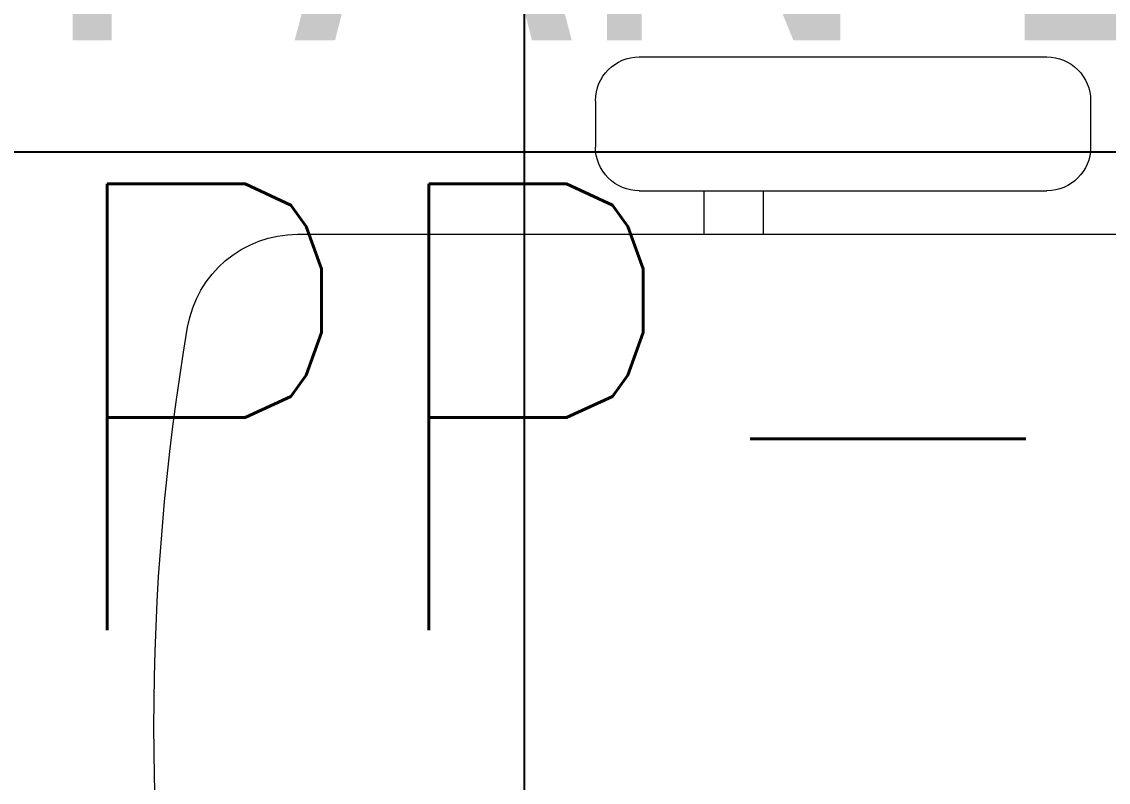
# Model space of a CAD drawing. Extents: x -178977 to 231842, y -29287 to 19916.
# Drawn here: x 23150.7 to 23637.5, y -11912.5 to -11571.7 of the extents above; entities that cross this region are included whole.
import ezdxf
from ezdxf import colors
from ezdxf.entities.mleader import LeaderData, LeaderLine
from ezdxf.math import Vec2, Vec3

# ---------------------------------------------------------------- set-up
doc = ezdxf.new("R2010")
doc.units = 0
doc.header["$LTSCALE"] = 0.25
doc.linetypes.add('DASHDOT', pattern=[25.4, 12.7, -6.35, 0, -6.35])
doc.layers.add('01-First Floor-FUR$0$FALSE CEILING', color=251, linetype='Continuous')
for name, color, linetype, lineweight in [('01-First Floor-FUR$0$LOADING', 253, 'Continuous', 5), ('E-LITE-CIRC', 6, 'Continuous', 25), ('E-LITE-CLNG-CNDT', 6, 'DASHDOT', 35), ('E-POWR-TEXT', 6, 'Continuous', 25)]:
    doc.layers.add(name, color=color, linetype=linetype, lineweight=lineweight)
doc.styles.add('DC_Elc_Romans', font='elc_romans.shx', dxfattribs={"width": 0.7})
doc.styles.add('DC_SIMPLEX', font='SIMPLEX.shx', dxfattribs={"width": 0.7})

# ---------------------------------------------------------------- blocks, each defined once
blk = doc.blocks.new('01-First Floor-FUR$0$GF21018-P')
at = {"color": 0}
for p, q in [((-0.2207, 0.47563), (-0.2207, 0.0675)), ((-0.2806, 0.34221), (-0.25983, 0.34221)), ((-0.30021, 0.32259), (-0.30021, 0.14)), ((-0.24021, 0.32259), (-0.24021, 0.14)), ((-0.24021, 0.29372), (-0.2207, 0.29372)), ((-0.24021, 0.26708), (-0.2207, 0.26708)), ((-0.2806, 0.12039), (-0.25983, 0.12039))]:
    blk.add_line(p, q, dxfattribs=at)
for centre, radius, start, end in [((-0.0001, -0.52948), 1.06948, 80.36712, 99.63288), ((-0.1707, 0.47563), 0.05, 99.6329, 180), ((-0.2806, 0.32259), 0.01962, 90, 180), ((-0.25983, 0.32259), 0.01962, 360, 90), ((-0.2806, 0.14), 0.01962, 180, 270), ((-0.25983, 0.14), 0.01962, 270, 360)]:
    blk.add_arc(centre, radius, start, end, dxfattribs=at)
blk = doc.blocks.new('01-First Floor-FUR')
at = {"layer": '01-First Floor-FUR$0$FALSE CEILING', "linetype": 'Continuous'}
for p, q in [((23376, -12830), (23376, -8830)), ((20376, -11630), (23876, -11630))]:
    blk.add_line(p, q, dxfattribs=at)
at = {"layer": '01-First Floor-FUR$0$LOADING', "extrusion": (7.77426e-06, 2.24021e-05, 1), "xscale": -1000, "yscale": 1000, "zscale": 1000, "rotation": 90.00141075505213}
blk.add_blockref('01-First Floor-FUR$0$GF21018-P', (23749.95, -11887.63, -0.2), dxfattribs=at)
blk = doc.blocks.new('ARR0W')
at = {"color": 45}
blk.add_ellipse((0, 0), major_axis=(0.4, 0), ratio=0.4, dxfattribs=at)
at = {"color": 45, "ltscale": 0.5}
blk.add_solid([(-1.4, 0.1667), (-0.4, 0), (-1.4, -0.1667)], dxfattribs=at)

msp = doc.modelspace()

# ---------------------------------------------------------------- block references
at = {"layer": 'E-LITE-CLNG-CNDT'}
msp.add_blockref('01-First Floor-FUR', (0, 0), dxfattribs=at)

# ---------------------------------------------------------------- leaders
at = {"layer": 'E-LITE-CIRC'}
ml = msp.add_multileader_mtext('Standard', dxfattribs=at)
ml.set_content('{\\Fdc_el_romans|c0;\\W0.8;TO\\Fromans|c0; \\Fsimplex|c0;PP-F1/M12}', color=256, style='DC_SIMPLEX')
ml.set_leader_properties()
ml.set_arrow_properties(name='ARR0W')
ml.build(insert=Vec2(0, 0))
ml.multileader.update_dxf_attribs({"dogleg_length": 200, "arrow_head_size": 140, "scale": 100})
ctx = ml.context
ctx.base_point, ctx.scale, ctx.char_height, ctx.arrow_head_size, ctx.landing_gap_size, ctx.plane_origin, ctx.plane_x_axis, ctx.plane_y_axis = Vec3(22517.26, -11777.65), 100, 200, 140, 140, Vec3(32822.24, -953.49), Vec3(1, -0.000001, 0), Vec3(0.000001, 1, 0)
ctx.text_align_type = 2
notes = []
notes.append((ctx, [(1, (1, 1, 0), (24727, -11777.65), (-1, 0.000001, 0), 108.79, [(0, [(25352.58, -10347.05)], 0, [])])]))
ctx.mtext.insert, ctx.mtext.text_direction, ctx.mtext.rotation, ctx.mtext.alignment, ctx.mtext.flow_direction = Vec3(24478.21, -11644.32), Vec3(1, -0.000001, 0), 6.283185, 3, 5
at = {"layer": 'E-POWR-TEXT'}
ml = msp.add_multileader_mtext('Standard', dxfattribs=at)
ml.set_content('FOR EXHAUST FAN EF-1', color=256, style='DC_Elc_Romans')
ml.set_leader_properties(color=45)
ml.build(insert=Vec2(0, 0))
ml.multileader.update_dxf_attribs({"dogleg_length": 2, "arrow_head_size": 200, "scale": 100})
ctx = ml.context
ctx.base_point, ctx.scale, ctx.char_height, ctx.arrow_head_size, ctx.landing_gap_size, ctx.plane_origin = Vec3(21183.72, -11480.05, 0), 100, 200, 200, 200, Vec3(22751.35, -11299.2, 0)
ctx.text_align_type = 2
notes.append((ctx, [(1, (1, 1, 0), (24275.08, -11480.05, 0), (-1, 0), 84.69, [(0, [(24934.29, -10472.05, 0)], 0, [])])]))
ctx.mtext.insert, ctx.mtext.alignment, ctx.mtext.flow_direction = Vec3(23990.39, -11380.05, 0), 3, 5
for ctx, leaders in notes:
    for number, flags, end, landing, length, lines in leaders:
        leader = LeaderData()
        leader.index, (leader.has_last_leader_line, leader.has_dogleg_vector, leader.attachment_direction) = number, flags
        leader.last_leader_point, leader.dogleg_vector, leader.dogleg_length = Vec3(end), Vec3(landing), length
        for number, points, colour, breaks in lines:
            line = LeaderLine()
            line.index, line.vertices, line.color, line.breaks = number, Vec3.list(points), colors.encode_raw_color(colour), breaks
            leader.lines.append(line)
        ctx.leaders.append(leader)

doc.saveas('drawing.dxf')
